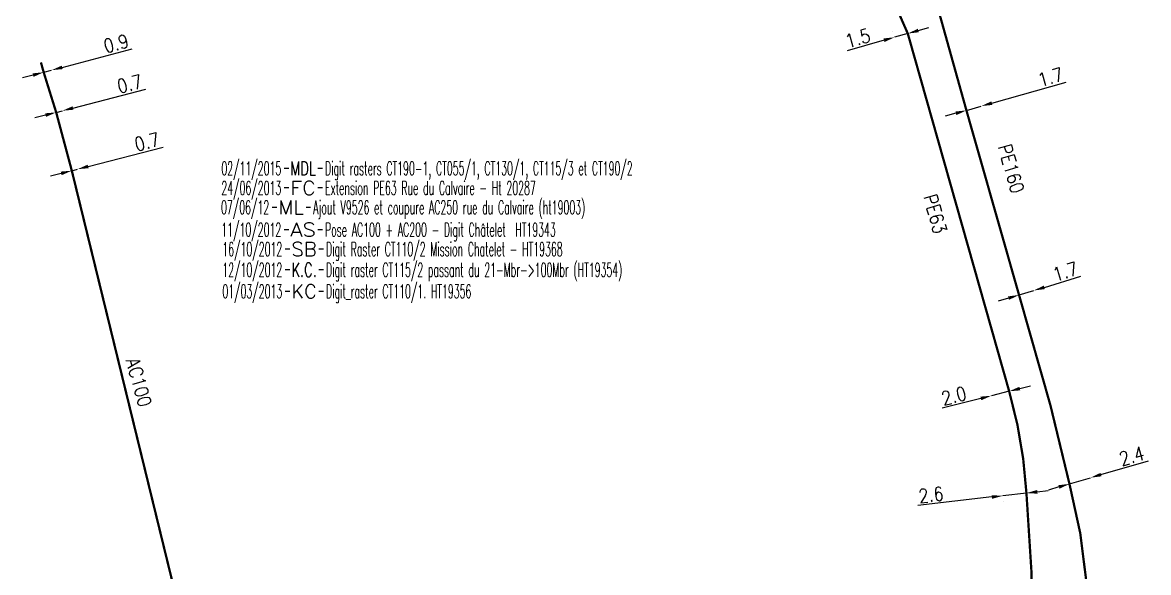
# Model space of a CAD drawing. Header units: millimetres. Extents: x 160996 to 162003, y 120996 to 122000.
# Drawn here: x 160998 to 161121.3, y 121241 to 121301.2 of the extents above; entities that cross this region are included whole.
import ezdxf
from ezdxf.enums import TextEntityAlignment as Align

# ---------------------------------------------------------------- set-up
doc = ezdxf.new("R2010")
doc.units = ezdxf.units.MM
doc.header["$PDMODE"] = 34
doc.linetypes.add('L_100_AP', pattern=[14, 10, -1.5, 1, -1.5])
doc.linetypes.add('L_25_PE', pattern=[2000, 1000, 1000])
doc.layers.get('0').update_dxf_attribs({"linetype": 'CONTINUOUS'})
doc.layers.get('Defpoints').update_dxf_attribs({"linetype": 'CONTINUOUS'})
for name, color, linetype in [('L_140', 3, 'CONTINUOUS'), ('L_150', 1, 'CONTINUOUS'), ('L_910', 7, 'CONTINUOUS')]:
    doc.layers.add(name, color=color, linetype=linetype)
doc.styles.get("Standard").update_dxf_attribs({"font": 'romans.shx', "width": 0.85})
doc.dimstyles.get("Standard").update_dxf_attribs({"dimtxt": 1.5, "dimasz": 1.2, "dimexe": 0.625, "dimexo": 0.625, "dimgap": 0.25, "dimtad": 1, "dimdec": 1, "dimzin": 0, "dimdsep": 46, "dimtxsty": 'Standard', "dimcen": -0.5, "dimadec": 0, "dimazin": 0, "dimtfac": 1, "dimtdec": 1, "dimtmove": 0, "dimatfit": 3, "dimfxl": 0, "dimtolj": 1, "dimtzin": 0, "dimarcsym": 0})

# ---------------------------------------------------------------- blocks, each defined once
blk = doc.blocks.new('*D495')
at = {"layer": 'Defpoints', "color": 0, "linetype": 'Continuous', "transparency": 16777216}
for p in [(161112.6, 121250.66), (161114.9, 121251.34), (161114.9, 121251.34)]:
    blk.add_point(p, dxfattribs=at)
at = {"layer": 'L_150', "color": 0, "linetype": 'Continuous', "lineweight": -2, "transparency": 16777216}
for p, q in [((161116.05, 121251.68), (161121.25, 121253.2)), ((161112.6, 121250.66), (161114.9, 121251.34)), ((161111.45, 121250.33), (161110.3, 121249.99))]:
    blk.add_line(p, q, dxfattribs=at)
at = {"layer": 'L_150', "color": 0, "linetype": 'Continuous', "transparency": 16777216}
for points in [[(161111.39, 121250.52), (161111.51, 121250.13), (161112.6, 121250.66)], [(161116, 121251.87), (161116.11, 121251.49), (161114.9, 121251.34)]]:
    blk.add_solid(points, dxfattribs=at)
at = {"layer": 'L_150', "color": 0, "linetype": 'Continuous', "transparency": 16777216, "insert": (161119.42, 121253.71), "char_height": 1.5, "attachment_point": 5, "rotation": 16.3715}
blk.add_mtext('\\A1;2.4', dxfattribs=at)
blk = doc.blocks.new('*D496')
at = {"layer": 'Defpoints', "color": 0, "linetype": 'Continuous', "transparency": 16777216}
for p in [(161107.89, 121249.66), (161105.31, 121249.36), (161105.31, 121249.36)]:
    blk.add_point(p, dxfattribs=at)
at = {"layer": 'L_150', "color": 0, "linetype": 'Continuous', "lineweight": -2, "transparency": 16777216}
for p, q in [((161107.89, 121249.66), (161105.31, 121249.36)), ((161109.08, 121249.79), (161110.28, 121249.93)), ((161104.12, 121249.23), (161095.99, 121248.3)), ((161105.38, 121248.74), (161105.38, 121248.74)), ((161107.96, 121249.03), (161107.96, 121249.03))]:
    blk.add_line(p, q, dxfattribs=at)
at = {"layer": 'L_150', "color": 0, "linetype": 'Continuous', "transparency": 16777216}
for points in [[(161104.09, 121249.42), (161104.14, 121249.03), (161105.31, 121249.36)], [(161109.06, 121249.99), (161109.11, 121249.59), (161107.89, 121249.66)]]:
    blk.add_solid(points, dxfattribs=at)
at = {"layer": 'L_150', "color": 0, "linetype": 'Continuous', "transparency": 16777216, "insert": (161097.45, 121249.47), "char_height": 1.5, "attachment_point": 5, "rotation": 6.4935}
blk.add_mtext('\\A1;2.6', dxfattribs=at)
blk = doc.blocks.new('*D497')
at = {"layer": 'Defpoints', "color": 0, "linetype": 'Continuous', "transparency": 16777216}
for p in [(161106, 121260.8), (161104.06, 121260.31), (161104.06, 121260.31)]:
    blk.add_point(p, dxfattribs=at)
at = {"layer": 'L_150', "color": 0, "linetype": 'Continuous', "lineweight": -2, "transparency": 16777216}
for p, q in [((161106, 121260.8), (161104.06, 121260.31)), ((161107.16, 121261.09), (161108.33, 121261.38)), ((161102.9, 121260.02), (161098.66, 121258.95))]:
    blk.add_line(p, q, dxfattribs=at)
at = {"layer": 'L_150', "color": 0, "linetype": 'Continuous', "transparency": 16777216}
for points in [[(161107.12, 121261.29), (161107.21, 121260.9), (161106, 121260.8)], [(161102.85, 121260.21), (161102.95, 121259.82), (161104.06, 121260.31)]]:
    blk.add_solid(points, dxfattribs=at)
at = {"layer": 'L_150', "color": 0, "linetype": 'Continuous', "transparency": 16777216, "insert": (161099.95, 121260.3), "char_height": 1.5, "attachment_point": 5, "rotation": 14.1536}
blk.add_mtext('\\A1;2.0', dxfattribs=at)
blk = doc.blocks.new('*D498')
at = {"layer": 'Defpoints', "color": 0, "linetype": 'Continuous', "transparency": 16777216}
for p in [(161108.7, 121271.83), (161108.7, 121271.83), (161107.08, 121271.34)]:
    blk.add_point(p, dxfattribs=at)
at = {"layer": 'L_150', "color": 0, "linetype": 'Continuous', "lineweight": -2, "transparency": 16777216}
for p, q in [((161109.85, 121272.17), (161113.86, 121273.38)), ((161107.08, 121271.34), (161108.7, 121271.83)), ((161105.93, 121270.99), (161104.78, 121270.65))]:
    blk.add_line(p, q, dxfattribs=at)
at = {"layer": 'L_150', "color": 0, "linetype": 'Continuous', "transparency": 16777216}
for points in [[(161109.79, 121272.37), (161109.91, 121271.98), (161108.7, 121271.83)], [(161105.87, 121271.18), (161105.98, 121270.8), (161107.08, 121271.34)]]:
    blk.add_solid(points, dxfattribs=at)
at = {"layer": 'L_150', "color": 0, "linetype": 'Continuous', "transparency": 16777216, "insert": (161112.14, 121273.91), "char_height": 1.5, "attachment_point": 5, "rotation": 16.7494}
blk.add_mtext('\\A1;1.7', dxfattribs=at)
blk = doc.blocks.new('*D499')
at = {"layer": 'Defpoints', "color": 0, "linetype": 'Continuous', "transparency": 16777216}
for p in [(161101.32, 121291.54), (161102.95, 121292.01), (161102.95, 121292.01)]:
    blk.add_point(p, dxfattribs=at)
at = {"layer": 'L_150', "color": 0, "linetype": 'Continuous', "lineweight": -2, "transparency": 16777216}
for p, q in [((161104.11, 121292.33), (161112.23, 121294.63)), ((161101.32, 121291.54), (161102.95, 121292.01)), ((161100.16, 121291.22), (161099.01, 121290.89))]:
    blk.add_line(p, q, dxfattribs=at)
at = {"layer": 'L_150', "color": 0, "linetype": 'Continuous', "transparency": 16777216}
for points in [[(161100.11, 121291.41), (161100.22, 121291.02), (161101.32, 121291.54)], [(161104.05, 121292.53), (161104.16, 121292.14), (161102.95, 121292.01)]]:
    blk.add_solid(points, dxfattribs=at)
at = {"layer": 'L_150', "color": 0, "linetype": 'Continuous', "transparency": 16777216, "insert": (161110.52, 121295.19), "char_height": 1.5, "attachment_point": 5, "rotation": 15.8128}
blk.add_mtext('\\A1;1.7', dxfattribs=at)
blk = doc.blocks.new('*D504')
at = {"layer": 'Defpoints', "color": 0, "linetype": 'Continuous', "transparency": 16777216}
for p in [(161094.9, 121299.95), (161093.45, 121299.54), (161093.45, 121299.54)]:
    blk.add_point(p, dxfattribs=at)
at = {"layer": 'L_150', "color": 0, "linetype": 'Continuous', "lineweight": -2, "transparency": 16777216}
for p, q in [((161093.28, 121300.14), (161093.28, 121300.14)), ((161094.9, 121299.95), (161093.45, 121299.54)), ((161096.05, 121300.28), (161097.21, 121300.61)), ((161092.3, 121299.22), (161088.27, 121298.07))]:
    blk.add_line(p, q, dxfattribs=at)
at = {"layer": 'L_150', "color": 0, "linetype": 'Continuous', "transparency": 16777216}
for points in [[(161096, 121300.47), (161096.11, 121300.09), (161094.9, 121299.95)], [(161092.25, 121299.41), (161092.35, 121299.02), (161093.45, 121299.54)]]:
    blk.add_solid(points, dxfattribs=at)
at = {"layer": 'L_150', "color": 0, "linetype": 'Continuous', "transparency": 16777216, "insert": (161089.43, 121299.44), "char_height": 1.5, "attachment_point": 5, "rotation": 15.8675}
blk.add_mtext('\\A1;1.5', dxfattribs=at)
blk = doc.blocks.new('GIS_MODF')
at = {"color": 0, "linetype": 'Continuous', "flags": 128}
for points in [[(-2.18, -0.01), (-1.68, -0.01)], [(1.52, -0.01), (2.02, -0.01)]]:
    blk.add_lwpolyline(points, dxfattribs=at)
at = {"color": 0, "linetype": 'Continuous', "width": 0.5}
blk.add_attdef('DATE', text='', height=1.5, dxfattribs=at).set_placement((-2.5, -0.8), align=Align.RIGHT)
at = {"color": 0, "linetype": 'Continuous', "width": 1.771291}
blk.add_attdef('USER', text='', height=1.5, dxfattribs=at).set_placement((-1.51, -0.8), (1.28, -0.8), align=Align.FIT)
at = {"color": 0, "linetype": 'Continuous', "width": 0.5}
blk.add_attdef('DESC', (2.29, -0.8), '', height=1.5, dxfattribs=at)
blk = doc.blocks.new('*D352')
at = {"layer": 'Defpoints', "color": 0, "linetype": 'Continuous', "transparency": 16777216}
for p in [(161003.38, 121284.94), (161004.01, 121285.11), (161004.01, 121285.11)]:
    blk.add_point(p, dxfattribs=at)
at = {"layer": 'L_140', "color": 0, "linetype": 'Continuous', "lineweight": -2, "transparency": 16777216}
for p, q in [((161005.17, 121285.41), (161013.39, 121287.53)), ((161002.22, 121284.64), (161001.06, 121284.34)), ((161003.38, 121284.94), (161004.01, 121285.11))]:
    blk.add_line(p, q, dxfattribs=at)
at = {"layer": 'L_140', "color": 0, "linetype": 'Continuous', "transparency": 16777216}
for points in [[(161005.12, 121285.6), (161005.22, 121285.21), (161004.01, 121285.11)], [(161002.17, 121284.84), (161002.27, 121284.45), (161003.38, 121284.94)]]:
    blk.add_solid(points, dxfattribs=at)
at = {"layer": 'L_140', "color": 0, "linetype": 'Continuous', "transparency": 16777216, "insert": (161011.61, 121288.1), "char_height": 1.5, "attachment_point": 5, "rotation": 14.4848}
blk.add_mtext('\\A1;0.7', dxfattribs=at)
blk = doc.blocks.new('*D353')
at = {"layer": 'Defpoints', "color": 0, "linetype": 'Continuous', "transparency": 16777216}
for p in [(161001.67, 121291.32), (161002.35, 121291.5), (161002.35, 121291.5)]:
    blk.add_point(p, dxfattribs=at)
at = {"layer": 'L_140', "color": 0, "linetype": 'Continuous', "lineweight": -2, "transparency": 16777216}
for p, q in [((161003.51, 121291.8), (161011.5, 121293.86)), ((161001.67, 121291.32), (161002.35, 121291.5)), ((161000.51, 121291.02), (160999.35, 121290.72))]:
    blk.add_line(p, q, dxfattribs=at)
at = {"layer": 'L_140', "color": 0, "linetype": 'Continuous', "transparency": 16777216}
for points in [[(161000.46, 121291.22), (161000.56, 121290.83), (161001.67, 121291.32)], [(161003.46, 121291.99), (161003.56, 121291.61), (161002.35, 121291.5)]]:
    blk.add_solid(points, dxfattribs=at)
at = {"layer": 'L_140', "color": 0, "linetype": 'Continuous', "transparency": 16777216, "insert": (161009.72, 121294.44), "char_height": 1.5, "attachment_point": 5, "rotation": 14.4848}
blk.add_mtext('\\A1;0.7', dxfattribs=at)
blk = doc.blocks.new('*D354')
at = {"layer": 'Defpoints', "color": 0, "linetype": 'Continuous', "transparency": 16777216}
for p in [(161000.3, 121295.71), (161001.17, 121295.94), (161001.17, 121295.94)]:
    blk.add_point(p, dxfattribs=at)
at = {"layer": 'L_140', "color": 0, "linetype": 'Continuous', "lineweight": -2, "transparency": 16777216}
for p, q in [((161002.33, 121296.25), (161009.99, 121298.29)), ((160999.14, 121295.4), (160997.98, 121295.09)), ((161000.3, 121295.71), (161001.17, 121295.94))]:
    blk.add_line(p, q, dxfattribs=at)
at = {"layer": 'L_140', "color": 0, "linetype": 'Continuous', "transparency": 16777216}
for points in [[(161002.28, 121296.44), (161002.38, 121296.06), (161001.17, 121295.94)], [(160999.09, 121295.59), (160999.19, 121295.21), (161000.3, 121295.71)]]:
    blk.add_solid(points, dxfattribs=at)
at = {"layer": 'L_140', "color": 0, "linetype": 'Continuous', "transparency": 16777216, "insert": (161008.23, 121298.86), "char_height": 1.5, "attachment_point": 5, "rotation": 14.9181}
blk.add_mtext('\\A1;0.9', dxfattribs=at)

msp = doc.modelspace()

# ---------------------------------------------------------------- linework, layer by layer
at = {"layer": 'L_140', "linetype": 'L_100_AP', "const_width": 0.25}
msp.add_lwpolyline([(161019.52, 121221.11), (161019.52, 121221.11), (161018.91, 121223.29), (161017.17, 121228.88), (161015.11, 121237.01), (161003.38, 121284.94), (161001.67, 121291.32), (161000.3, 121295.71), (161000, 121296.79)], dxfattribs=at)
at = {"layer": 'L_150', "linetype": 'L_25_PE', "const_width": 0.25}
for points in [[(161048.22, 121171.2), (161048.47, 121171.99), (161058.68, 121178.77), (161096.88, 121204.76), (161104.95, 121210.07, 0.05329), (161109.26, 121213.99), (161109.26, 121213.99, 0.074966), (161112.8, 121221.64, 0.044566), (161114.36, 121228.75, 0.090506), (161112.6, 121250.66), (161112.6, 121250.66), (161112.6, 121250.66), (161110.52, 121259.25), (161107.08, 121271.34), (161101.32, 121291.54), (161096.83, 121307.62), (161093.33, 121320.7), (161083.52, 121354.7), (161077.08, 121377.46), (161076.36, 121380.37), (161074.74, 121390.29)], [(161093.52, 121303.09), (161094.9, 121299.95), (161106, 121260.8), (161106, 121260.8), (161106, 121260.8, -0.055273), (161107.89, 121249.66), (161107.89, 121249.66), (161107.89, 121249.66), (161107.89, 121249.66), (161107.89, 121249.66, -0.040439), (161108.14, 121224.21), (161108.14, 121224.21), (161108.14, 121224.21), (161108.14, 121224.21), (161108.14, 121224.21, -0.224621), (161105.16, 121217.55), (161089.12, 121206.73), (161052.4, 121181.53), (161046.15, 121177.42), (161046.15, 121177.42), (161046.15, 121177.42), (161046.15, 121177.42), (161042.45, 121175.03), (161040.51, 121175.62)]]:
    msp.add_lwpolyline(points, format="xyb", dxfattribs=at)

# ---------------------------------------------------------------- block references
at = {"layer": 'L_910'}
ref = msp.add_blockref('GIS_MODF', (161028.81, 121285.24), dxfattribs=at)
ref.add_attrib('DATE', '02/11/2015', dxfattribs={"layer": '0', "color": 0, "linetype": 'Continuous', "height": 1.5, "width": 0.5}).set_placement((161026.31, 121284.44), align=Align.RIGHT)
ref.add_attrib('USER', 'MDL', dxfattribs={"layer": '0', "color": 0, "linetype": 'Continuous', "height": 1.5, "width": 0.638826}).set_placement((161027.3, 121284.44), (161030.09, 121284.44), align=Align.FIT)
ref.add_attrib('DESC', 'Digit rasters CT190-1, CT055/1, CT130/1, CT115/3 et CT190/2', (161031.1, 121284.44), dxfattribs={"layer": '0', "color": 0, "linetype": 'Continuous', "height": 1.5, "width": 0.5})
ref = msp.add_blockref('GIS_MODF', (161028.81, 121283.1), dxfattribs=at)
ref.add_attrib('DATE', '24/06/2013', dxfattribs={"layer": '0', "color": 0, "linetype": 'Continuous', "height": 1.5, "width": 0.5}).set_placement((161026.31, 121282.3), align=Align.RIGHT)
ref.add_attrib('USER', 'FC', dxfattribs={"layer": '0', "color": 0, "linetype": 'Continuous', "height": 1.5, "width": 1.082456}).set_placement((161027.3, 121282.3), (161030.09, 121282.3), align=Align.FIT)
ref.add_attrib('DESC', 'Extension PE63 Rue du Calvaire - Ht 20287', (161031.1, 121282.3), dxfattribs={"layer": '0', "color": 0, "linetype": 'Continuous', "height": 1.5, "width": 0.5})
ref = msp.add_blockref('GIS_MODF', (161027.5, 121280.97), dxfattribs=at)
ref.add_attrib('DATE', '07/06/12', dxfattribs={"layer": '0', "color": 0, "linetype": 'Continuous', "height": 1.5, "width": 0.5}).set_placement((161024.99, 121280.17), align=Align.RIGHT)
ref.add_attrib('USER', 'ML', dxfattribs={"layer": '0', "color": 0, "linetype": 'Continuous', "height": 1.5, "width": 0.97421}).set_placement((161025.99, 121280.17), (161028.77, 121280.17), align=Align.FIT)
ref.add_attrib('DESC', 'Ajout V9526 et coupure AC250 rue du Calvaire (ht19003)', (161029.79, 121280.17), dxfattribs={"layer": '0', "color": 0, "linetype": 'Continuous', "height": 1.5, "width": 0.5})
ref = msp.add_blockref('GIS_MODF', (161028.81, 121278.53), dxfattribs=at)
ref.add_attrib('DATE', '11/10/2012', dxfattribs={"layer": '0', "color": 0, "linetype": 'Continuous', "height": 1.5, "width": 0.5}).set_placement((161026.31, 121277.73), align=Align.RIGHT)
ref.add_attrib('USER', 'AS', dxfattribs={"layer": '0', "color": 0, "linetype": 'Continuous', "height": 1.5, "width": 1.113383}).set_placement((161027.3, 121277.73), (161030.09, 121277.73), align=Align.FIT)
ref.add_attrib('DESC', 'Pose AC100 + AC200 - Digit Châtelet  HT19343', (161031.1, 121277.73), dxfattribs={"layer": '0', "color": 0, "linetype": 'Continuous', "height": 1.5, "width": 0.5})
ref = msp.add_blockref('GIS_MODF', (161028.92, 121276.4), dxfattribs=at)
ref.add_attrib('DATE', '16/10/2012', dxfattribs={"layer": '0', "color": 0, "linetype": 'Continuous', "height": 1.5, "width": 0.5}).set_placement((161026.42, 121275.6), align=Align.RIGHT)
ref.add_attrib('USER', 'SB', dxfattribs={"layer": '0', "color": 0, "linetype": 'Continuous', "height": 1.5, "width": 1.025485}).set_placement((161027.42, 121275.6), (161030.2, 121275.6), align=Align.FIT)
ref.add_attrib('DESC', 'Digit Raster CT110/2 Mission Chatelet - HT19368', (161031.21, 121275.6), dxfattribs={"layer": '0', "color": 0, "linetype": 'Continuous', "height": 1.5, "width": 0.5})
ref = msp.add_blockref('GIS_MODF', (161028.92, 121274.14), dxfattribs=at)
ref.add_attrib('DATE', '12/10/2012', dxfattribs={"layer": '0', "color": 0, "linetype": 'Continuous', "height": 1.5, "width": 0.5}).set_placement((161026.42, 121273.34), align=Align.RIGHT)
ref.add_attrib('USER', 'K.C.', dxfattribs={"layer": '0', "color": 0, "linetype": 'Continuous', "height": 1.5, "width": 0.671869}).set_placement((161027.42, 121273.34), (161030.2, 121273.34), align=Align.FIT)
ref.add_attrib('DESC', 'Digit raster CT115/2 passant du 21-Mbr->100Mbr (HT19354)', (161031.21, 121273.34), dxfattribs={"layer": '0', "color": 0, "linetype": 'Continuous', "height": 1.5, "width": 0.5})
ref = msp.add_blockref('GIS_MODF', (161028.92, 121271.78), dxfattribs=at)
ref.add_attrib('DATE', '01/03/2013', dxfattribs={"layer": '0', "color": 0, "linetype": 'Continuous', "height": 1.5, "width": 0.5}).set_placement((161026.42, 121270.98), align=Align.RIGHT)
ref.add_attrib('USER', 'KC', dxfattribs={"layer": '0', "color": 0, "linetype": 'Continuous', "height": 1.5, "width": 0.99919}).set_placement((161027.42, 121270.98), (161030.2, 121270.98), align=Align.FIT)
ref.add_attrib('DESC', 'Digit_raster CT110/1. HT19356', (161031.21, 121270.98), dxfattribs={"layer": '0', "color": 0, "linetype": 'Continuous', "height": 1.5, "width": 0.5})

# ---------------------------------------------------------------- texts
at = {"layer": 'L_140', "linetype": 'Continuous', "width": 0.85}
msp.add_text('AC100', height=1.5, rotation=285.5055, dxfattribs=at).set_placement((161009.28, 121264.18))
at = {"layer": 'L_150', "linetype": 'Continuous', "width": 0.85}
for s, p in [('PE160', (161104.74, 121287.58)), ('PE63', (161096.58, 121282.09))]:
    msp.add_text(s, height=1.5, rotation=286.0807, dxfattribs=at).set_placement(p)

# ---------------------------------------------------------------- dimensions: what is measured, and where the dimension line sits
at = {"layer": 'L_140', "linetype": 'Continuous'}
for base, p1, p2, angle, picture, middle in [((161001.17, 121295.94), (161000.3, 121295.71), (161001.17, 121295.94), 194.9181, '*D354', (161008.49, 121297.89)), ((161002.35, 121291.5), (161001.67, 121291.32), (161002.35, 121291.5), 194.4848, '*D353', (161009.97, 121293.47)), ((161004.0082, 121285.1074), (161003.3789, 121284.9448), (161004.0082, 121285.1074), 194.4848, '*D352', (161011.8578, 121287.1352))]:
    dim = msp.add_linear_dim(base=base, p1=p1, p2=p2, angle=angle, dimstyle='Standard', dxfattribs=at)
    dim.commit()
    dim.dimension.update_dxf_attribs({"geometry": picture, "text_midpoint": middle, "dimtype": 160})
at = {"layer": 'L_150', "linetype": 'Continuous'}
for base, p1, p2, angle, picture, middle in [((161093.45, 121299.54), (161094.9, 121299.95), (161093.45, 121299.54), 15.8675, '*D504', (161089.71, 121298.48)), ((161102.95, 121292.01), (161101.32, 121291.54), (161102.95, 121292.01), 195.8128, '*D499', (161110.79, 121294.23)), ((161108.7, 121271.83), (161107.08, 121271.34), (161108.7, 121271.83), 196.7494, '*D498', (161112.43, 121272.95)), ((161104.06, 121260.31), (161106, 121260.8), (161104.06, 121260.31), 14.1536, '*D497', (161100.2, 121259.33)), ((161114.9, 121251.34), (161112.6, 121250.66), (161114.9, 121251.34), 196.3715, '*D495', (161119.7, 121252.75)), ((161105.31, 121249.36), (161107.89, 121249.66), (161105.31, 121249.36), 6.4935, '*D496', (161097.56, 121248.48))]:
    dim = msp.add_linear_dim(base=base, p1=p1, p2=p2, angle=angle, dimstyle='Standard', dxfattribs=at)
    dim.commit()
    dim.dimension.update_dxf_attribs({"geometry": picture, "text_midpoint": middle, "dimtype": 160})

doc.saveas('drawing.dxf')
